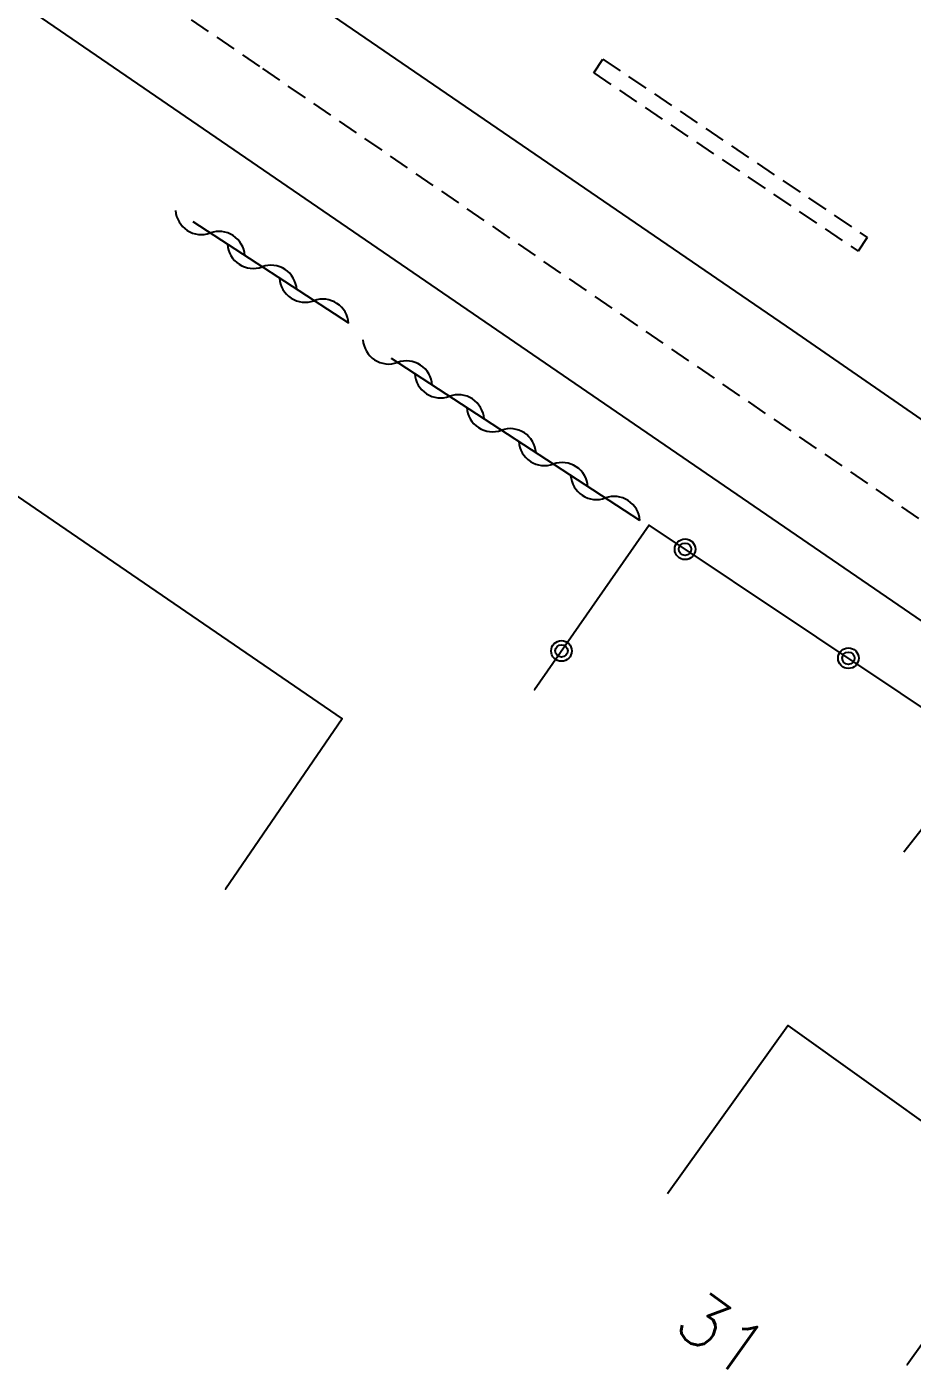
# Model space of a CAD drawing. Header units: millimetres. Extents: x 119599 to 140000, y 124063 to 129001.
# Drawn here: x 139957.01 to 139978.43, y 128929.81 to 128962.3 of the extents above; entities that cross this region are included whole.
import ezdxf
from ezdxf.enums import TextEntityAlignment as Align

# ---------------------------------------------------------------- set-up
doc = ezdxf.new("R2010")
doc.units = ezdxf.units.MM
doc.linetypes.add('DASHED', pattern=[0.75, 0.5, -0.25])
doc.layers.get('0').update_dxf_attribs({"linetype": 'CONTINUOUS'})
for name, color, linetype in [('W0001', 6, 'DASHED'), ('W0008', 7, 'CONTINUOUS'), ('W0100', 7, 'CONTINUOUS'), ('W0112', 1, 'DASHED'), ('W0310', 3, 'CONTINUOUS'), ('W0322', 7, 'CONTINUOUS'), ('W0991', 7, 'CONTINUOUS')]:
    doc.layers.add(name, color=color, linetype=linetype)
doc.styles.get("Standard").update_dxf_attribs({"font": 'romans.shx', "width": 0.85})

# ---------------------------------------------------------------- blocks, each defined once
blk = doc.blocks.new('t322o')
at = {"color": 0, "linetype": 'Continuous'}
for radius in [0.25, 0.15]:
    blk.add_circle((0, 0), radius, dxfattribs=at)
blk = doc.blocks.new('t310o')
at = {"color": 0, "linetype": 'Continuous'}
for centre, start, end in [((-0.5, 0.375), 216.8699, 323.1304), ((0.5, -0.375), 36.8699, 143.1303)]:
    blk.add_arc(centre, 0.625, start, end, dxfattribs=at)

msp = doc.modelspace()

# ---------------------------------------------------------------- linework, layer by layer
at = {"layer": 'W0001'}
msp.add_lwpolyline([(139906.423, 129000), (139934.4, 128980.723), (139962.71, 128961.292), (139981.03, 128948.72), (139998.172, 128936.93), (140000, 128935.643)], dxfattribs=at)
at = {"layer": 'W0008'}
for points in [[(139909.996, 129000), (139943.628, 128976.816), (139944.005, 128976.542), (139975.531, 128954.949), (139986.407, 128947.436), (139986.772, 128947.176), (139997.746, 128939.683), (140000, 128938.084)], [(140000, 128933.213), (139997.729, 128934.801), (139984.379, 128943.976), (139984.031, 128944.238), (139941.731, 128973.236), (139941.317, 128973.522), (139908.408, 128996.121)]]:
    msp.add_lwpolyline(points, dxfattribs=at)
at = {"layer": 'W0100'}
for points in [[(139953.719, 128953.034), (139964.639, 128945.552), (139961.814, 128941.427), (139961.814, 128941.427), (139961.814, 128941.427), (139961.814, 128941.427), (139961.814, 128941.427), (139961.814, 128941.427), (139961.814, 128941.427), (139961.814, 128941.427), (139961.814, 128941.427), (139961.814, 128941.427), (139961.814, 128941.427), (139961.814, 128941.427), (139961.814, 128941.427), (139961.814, 128941.427), (139961.814, 128941.427), (139961.814, 128941.427), (139961.814, 128941.427), (139961.814, 128941.427), (139961.814, 128941.427), (139961.814, 128941.427), (139961.814, 128941.427), (139961.814, 128941.427), (139961.814, 128941.427), (139961.814, 128941.427), (139961.814, 128941.427), (139961.814, 128941.427), (139961.814, 128941.427), (139961.814, 128941.427), (139961.814, 128941.427), (139961.814, 128941.427), (139961.814, 128941.427), (139961.814, 128941.427), (139961.814, 128941.427), (139961.814, 128941.427), (139961.814, 128941.427), (139961.814, 128941.427), (139961.814, 128941.427), (139961.814, 128941.427), (139961.814, 128941.427), (139961.814, 128941.427), (139961.814, 128941.427), (139961.814, 128941.427), (139961.814, 128941.427), (139961.814, 128941.427), (139961.814, 128941.427), (139961.814, 128941.427), (139961.814, 128941.427), (139961.814, 128941.427), (139961.814, 128941.427), (139961.814, 128941.427), (139961.814, 128941.427), (139961.814, 128941.427), (139961.814, 128941.427), (139961.814, 128941.427), (139961.814, 128941.427), (139961.814, 128941.427), (139961.814, 128941.427), (139961.814, 128941.427), (139961.814, 128941.427), (139961.814, 128941.427), (139961.814, 128941.427), (139961.814, 128941.427), (139961.814, 128941.427), (139961.814, 128941.427), (139961.814, 128941.427), (139961.814, 128941.427), (139961.814, 128941.427), (139961.814, 128941.427), (139961.814, 128941.427), (139961.814, 128941.427), (139961.814, 128941.427), (139961.814, 128941.427), (139961.814, 128941.427), (139961.814, 128941.427), (139961.814, 128941.427), (139961.814, 128941.427), (139961.814, 128941.427), (139961.814, 128941.427), (139961.814, 128941.427), (139961.814, 128941.427), (139961.814, 128941.427), (139961.814, 128941.427), (139961.814, 128941.427), (139961.814, 128941.427), (139961.814, 128941.427), (139961.814, 128941.427), (139961.814, 128941.427), (139961.814, 128941.427), (139961.814, 128941.427), (139961.814, 128941.427), (139961.814, 128941.427), (139961.814, 128941.427), (139961.814, 128941.427), (139961.814, 128941.427), (139961.814, 128941.427), (139961.814, 128941.427), (139961.814, 128941.427), (139961.814, 128941.427), (139961.814, 128941.427), (139961.814, 128941.427), (139961.814, 128941.427), (139961.814, 128941.427), (139961.814, 128941.427), (139961.814, 128941.427), (139961.814, 128941.427), (139961.814, 128941.427), (139961.814, 128941.427), (139961.814, 128941.427), (139961.814, 128941.427), (139961.814, 128941.427), (139961.814, 128941.427), (139961.814, 128941.427), (139961.814, 128941.427), (139961.814, 128941.427), (139961.814, 128941.427), (139961.814, 128941.427), (139961.814, 128941.427)], [(139972.511, 128934.067), (139975.421, 128938.133), (139981.215, 128933.986), (139978.305, 128929.92), (139978.305, 128929.92), (139978.305, 128929.92), (139978.305, 128929.92), (139978.305, 128929.92), (139978.305, 128929.92), (139978.305, 128929.92), (139978.305, 128929.92), (139978.305, 128929.92), (139978.305, 128929.92), (139978.305, 128929.92), (139978.305, 128929.92), (139978.305, 128929.92), (139978.305, 128929.92), (139978.305, 128929.92), (139978.305, 128929.92), (139978.305, 128929.92), (139978.305, 128929.92), (139978.305, 128929.92), (139978.305, 128929.92), (139978.305, 128929.92), (139978.305, 128929.92), (139978.305, 128929.92), (139978.305, 128929.92), (139978.305, 128929.92), (139978.305, 128929.92), (139978.305, 128929.92), (139978.305, 128929.92), (139978.305, 128929.92), (139978.305, 128929.92), (139978.305, 128929.92), (139978.305, 128929.92), (139978.305, 128929.92), (139978.305, 128929.92), (139978.305, 128929.92), (139978.305, 128929.92), (139978.305, 128929.92), (139978.305, 128929.92), (139978.305, 128929.92), (139978.305, 128929.92), (139978.305, 128929.92), (139978.305, 128929.92), (139978.305, 128929.92), (139978.305, 128929.92), (139978.305, 128929.92), (139978.305, 128929.92), (139978.305, 128929.92), (139978.305, 128929.92), (139978.305, 128929.92), (139978.305, 128929.92), (139978.305, 128929.92), (139978.305, 128929.92), (139978.305, 128929.92), (139978.305, 128929.92), (139978.305, 128929.92), (139978.305, 128929.92), (139978.305, 128929.92), (139978.305, 128929.92), (139978.305, 128929.92), (139978.305, 128929.92), (139978.305, 128929.92), (139978.305, 128929.92), (139978.305, 128929.92), (139978.305, 128929.92), (139978.305, 128929.92), (139978.305, 128929.92), (139978.305, 128929.92), (139978.305, 128929.92), (139978.305, 128929.92), (139978.305, 128929.92), (139978.305, 128929.92), (139978.305, 128929.92), (139978.305, 128929.92), (139978.305, 128929.92), (139978.305, 128929.92), (139978.305, 128929.92), (139978.305, 128929.92), (139978.305, 128929.92), (139978.305, 128929.92), (139978.305, 128929.92), (139978.305, 128929.92), (139978.305, 128929.92), (139978.305, 128929.92), (139978.305, 128929.92), (139978.305, 128929.92), (139978.305, 128929.92), (139978.305, 128929.92), (139978.305, 128929.92), (139978.305, 128929.92), (139978.305, 128929.92), (139978.305, 128929.92), (139978.305, 128929.92), (139978.305, 128929.92), (139978.305, 128929.92), (139978.305, 128929.92), (139978.305, 128929.92), (139978.305, 128929.92), (139978.305, 128929.92), (139978.305, 128929.92), (139978.305, 128929.92), (139978.305, 128929.92), (139978.305, 128929.92), (139978.305, 128929.92), (139978.305, 128929.92), (139978.305, 128929.92), (139978.305, 128929.92), (139978.305, 128929.92), (139978.305, 128929.92), (139978.305, 128929.92), (139978.305, 128929.92), (139978.305, 128929.92), (139978.305, 128929.92), (139978.305, 128929.92), (139978.305, 128929.92), (139978.305, 128929.92), (139978.305, 128929.92), (139978.305, 128929.92)]]:
    msp.add_lwpolyline(points, dxfattribs=at)
at = {"layer": 'W0112'}
for points in [[(139970.723, 128961.185), (139970.947, 128961.516), (139977.341, 128957.203), (139977.118, 128956.871), (139977.118, 128956.871), (139977.118, 128956.871), (139977.118, 128956.871), (139977.118, 128956.871), (139977.118, 128956.871), (139977.118, 128956.871), (139977.118, 128956.871), (139977.118, 128956.871), (139977.118, 128956.871), (139977.118, 128956.871), (139977.118, 128956.871), (139977.118, 128956.871), (139977.118, 128956.871), (139977.118, 128956.871), (139977.118, 128956.871), (139977.118, 128956.871), (139977.118, 128956.871), (139977.118, 128956.871), (139977.118, 128956.871), (139977.118, 128956.871), (139977.118, 128956.871), (139977.118, 128956.871), (139977.118, 128956.871), (139977.118, 128956.871), (139977.118, 128956.871), (139977.118, 128956.871), (139977.118, 128956.871), (139977.118, 128956.871), (139977.118, 128956.871), (139977.118, 128956.871), (139977.118, 128956.871), (139977.118, 128956.871), (139977.118, 128956.871), (139977.118, 128956.871), (139977.118, 128956.871), (139977.118, 128956.871), (139977.118, 128956.871), (139977.118, 128956.871), (139977.118, 128956.871), (139977.118, 128956.871), (139977.118, 128956.871), (139977.118, 128956.871), (139977.118, 128956.871), (139977.118, 128956.871), (139977.118, 128956.871), (139977.118, 128956.871), (139977.118, 128956.871), (139977.118, 128956.871), (139977.118, 128956.871), (139977.118, 128956.871), (139977.118, 128956.871), (139977.118, 128956.871), (139977.118, 128956.871), (139977.118, 128956.871), (139977.118, 128956.871), (139977.118, 128956.871), (139977.118, 128956.871), (139977.118, 128956.871), (139977.118, 128956.871), (139977.118, 128956.871), (139977.118, 128956.871), (139977.118, 128956.871), (139977.118, 128956.871), (139977.118, 128956.871), (139977.118, 128956.871), (139977.118, 128956.871), (139977.118, 128956.871), (139977.118, 128956.871), (139977.118, 128956.871), (139977.118, 128956.871), (139977.118, 128956.871), (139977.118, 128956.871), (139977.118, 128956.871), (139977.118, 128956.871), (139977.118, 128956.871), (139977.118, 128956.871), (139977.118, 128956.871), (139977.118, 128956.871), (139977.118, 128956.871), (139977.118, 128956.871), (139977.118, 128956.871), (139977.118, 128956.871), (139977.118, 128956.871), (139977.118, 128956.871), (139977.118, 128956.871), (139977.118, 128956.871), (139977.118, 128956.871), (139977.118, 128956.871), (139977.118, 128956.871), (139977.118, 128956.871), (139977.118, 128956.871), (139977.118, 128956.871), (139977.118, 128956.871), (139977.118, 128956.871), (139977.118, 128956.871), (139977.118, 128956.871), (139977.118, 128956.871), (139977.118, 128956.871), (139977.118, 128956.871), (139977.118, 128956.871), (139977.118, 128956.871), (139977.118, 128956.871), (139977.118, 128956.871), (139977.118, 128956.871), (139977.118, 128956.871), (139977.118, 128956.871), (139977.118, 128956.871), (139977.118, 128956.871), (139977.118, 128956.871), (139977.118, 128956.871), (139977.118, 128956.871), (139977.118, 128956.871), (139977.118, 128956.871), (139977.118, 128956.871), (139977.118, 128956.871), (139977.118, 128956.871)], [(139970.723, 128961.185), (139977.118, 128956.871), (139977.118, 128956.871), (139977.118, 128956.871), (139977.118, 128956.871), (139977.118, 128956.871), (139977.118, 128956.871), (139977.118, 128956.871), (139977.118, 128956.871), (139977.118, 128956.871), (139977.118, 128956.871), (139977.118, 128956.871), (139977.118, 128956.871), (139977.118, 128956.871), (139977.118, 128956.871), (139977.118, 128956.871), (139977.118, 128956.871), (139977.118, 128956.871), (139977.118, 128956.871), (139977.118, 128956.871), (139977.118, 128956.871), (139977.118, 128956.871), (139977.118, 128956.871), (139977.118, 128956.871), (139977.118, 128956.871), (139977.118, 128956.871), (139977.118, 128956.871), (139977.118, 128956.871), (139977.118, 128956.871), (139977.118, 128956.871), (139977.118, 128956.871), (139977.118, 128956.871), (139977.118, 128956.871), (139977.118, 128956.871), (139977.118, 128956.871), (139977.118, 128956.871), (139977.118, 128956.871), (139977.118, 128956.871), (139977.118, 128956.871), (139977.118, 128956.871), (139977.118, 128956.871), (139977.118, 128956.871), (139977.118, 128956.871), (139977.118, 128956.871), (139977.118, 128956.871), (139977.118, 128956.871), (139977.118, 128956.871), (139977.118, 128956.871), (139977.118, 128956.871), (139977.118, 128956.871), (139977.118, 128956.871), (139977.118, 128956.871), (139977.118, 128956.871), (139977.118, 128956.871), (139977.118, 128956.871), (139977.118, 128956.871), (139977.118, 128956.871), (139977.118, 128956.871), (139977.118, 128956.871), (139977.118, 128956.871), (139977.118, 128956.871), (139977.118, 128956.871), (139977.118, 128956.871), (139977.118, 128956.871), (139977.118, 128956.871), (139977.118, 128956.871), (139977.118, 128956.871), (139977.118, 128956.871), (139977.118, 128956.871), (139977.118, 128956.871), (139977.118, 128956.871), (139977.118, 128956.871), (139977.118, 128956.871), (139977.118, 128956.871), (139977.118, 128956.871), (139977.118, 128956.871), (139977.118, 128956.871), (139977.118, 128956.871), (139977.118, 128956.871), (139977.118, 128956.871), (139977.118, 128956.871), (139977.118, 128956.871), (139977.118, 128956.871), (139977.118, 128956.871), (139977.118, 128956.871), (139977.118, 128956.871), (139977.118, 128956.871), (139977.118, 128956.871), (139977.118, 128956.871), (139977.118, 128956.871), (139977.118, 128956.871), (139977.118, 128956.871), (139977.118, 128956.871), (139977.118, 128956.871), (139977.118, 128956.871), (139977.118, 128956.871), (139977.118, 128956.871), (139977.118, 128956.871), (139977.118, 128956.871), (139977.118, 128956.871), (139977.118, 128956.871), (139977.118, 128956.871), (139977.118, 128956.871), (139977.118, 128956.871), (139977.118, 128956.871), (139977.118, 128956.871), (139977.118, 128956.871), (139977.118, 128956.871), (139977.118, 128956.871), (139977.118, 128956.871), (139977.118, 128956.871), (139977.118, 128956.871), (139977.118, 128956.871), (139977.118, 128956.871), (139977.118, 128956.871), (139977.118, 128956.871), (139977.118, 128956.871), (139977.118, 128956.871), (139977.118, 128956.871), (139977.118, 128956.871)]]:
    msp.add_lwpolyline(points, dxfattribs=at)
at = {"layer": 'W0310'}
for points in [[(139964.797, 128955.126), (139961.033, 128957.581), (139961.033, 128957.581), (139961.033, 128957.581), (139961.033, 128957.581), (139961.033, 128957.581), (139961.033, 128957.581), (139961.033, 128957.581), (139961.033, 128957.581), (139961.033, 128957.581), (139961.033, 128957.581), (139961.033, 128957.581), (139961.033, 128957.581), (139961.033, 128957.581), (139961.033, 128957.581), (139961.033, 128957.581), (139961.033, 128957.581), (139961.033, 128957.581), (139961.033, 128957.581), (139961.033, 128957.581), (139961.033, 128957.581), (139961.033, 128957.581), (139961.033, 128957.581), (139961.033, 128957.581), (139961.033, 128957.581), (139961.033, 128957.581), (139961.033, 128957.581), (139961.033, 128957.581), (139961.033, 128957.581), (139961.033, 128957.581), (139961.033, 128957.581), (139961.033, 128957.581), (139961.033, 128957.581), (139961.033, 128957.581), (139961.033, 128957.581), (139961.033, 128957.581), (139961.033, 128957.581), (139961.033, 128957.581), (139961.033, 128957.581), (139961.033, 128957.581), (139961.033, 128957.581), (139961.033, 128957.581), (139961.033, 128957.581), (139961.033, 128957.581), (139961.033, 128957.581), (139961.033, 128957.581), (139961.033, 128957.581), (139961.033, 128957.581), (139961.033, 128957.581), (139961.033, 128957.581), (139961.033, 128957.581), (139961.033, 128957.581), (139961.033, 128957.581), (139961.033, 128957.581), (139961.033, 128957.581), (139961.033, 128957.581), (139961.033, 128957.581), (139961.033, 128957.581), (139961.033, 128957.581), (139961.033, 128957.581), (139961.033, 128957.581), (139961.033, 128957.581), (139961.033, 128957.581), (139961.033, 128957.581), (139961.033, 128957.581), (139961.033, 128957.581), (139961.033, 128957.581), (139961.033, 128957.581), (139961.033, 128957.581), (139961.033, 128957.581), (139961.033, 128957.581), (139961.033, 128957.581), (139961.033, 128957.581), (139961.033, 128957.581), (139961.033, 128957.581), (139961.033, 128957.581), (139961.033, 128957.581), (139961.033, 128957.581), (139961.033, 128957.581), (139961.033, 128957.581), (139961.033, 128957.581), (139961.033, 128957.581), (139961.033, 128957.581), (139961.033, 128957.581), (139961.033, 128957.581), (139961.033, 128957.581), (139961.033, 128957.581), (139961.033, 128957.581), (139961.033, 128957.581), (139961.033, 128957.581), (139961.033, 128957.581), (139961.033, 128957.581), (139961.033, 128957.581), (139961.033, 128957.581), (139961.033, 128957.581), (139961.033, 128957.581), (139961.033, 128957.581), (139961.033, 128957.581), (139961.033, 128957.581), (139961.033, 128957.581), (139961.033, 128957.581)], [(139961.033, 128957.581), (139961.033, 128957.581), (139961.033, 128957.581), (139961.033, 128957.581), (139961.033, 128957.581), (139961.033, 128957.581), (139961.033, 128957.581), (139961.033, 128957.581), (139961.033, 128957.581), (139961.033, 128957.581), (139961.033, 128957.581), (139961.033, 128957.581), (139961.033, 128957.581), (139961.033, 128957.581), (139961.033, 128957.581), (139961.033, 128957.581), (139961.033, 128957.581), (139961.033, 128957.581), (139961.033, 128957.581), (139961.033, 128957.581)], [(139971.84, 128950.351), (139965.833, 128954.273), (139965.833, 128954.273), (139965.833, 128954.273), (139965.833, 128954.273), (139965.833, 128954.273), (139965.833, 128954.273), (139965.833, 128954.273), (139965.833, 128954.273), (139965.833, 128954.273), (139965.833, 128954.273), (139965.833, 128954.273), (139965.833, 128954.273), (139965.833, 128954.273), (139965.833, 128954.273), (139965.833, 128954.273), (139965.833, 128954.273), (139965.833, 128954.273), (139965.833, 128954.273), (139965.833, 128954.273), (139965.833, 128954.273), (139965.833, 128954.273), (139965.833, 128954.273), (139965.833, 128954.273), (139965.833, 128954.273), (139965.833, 128954.273), (139965.833, 128954.273), (139965.833, 128954.273), (139965.833, 128954.273), (139965.833, 128954.273), (139965.833, 128954.273), (139965.833, 128954.273), (139965.833, 128954.273), (139965.833, 128954.273), (139965.833, 128954.273), (139965.833, 128954.273), (139965.833, 128954.273), (139965.833, 128954.273), (139965.833, 128954.273), (139965.833, 128954.273), (139965.833, 128954.273), (139965.833, 128954.273), (139965.833, 128954.273), (139965.833, 128954.273), (139965.833, 128954.273), (139965.833, 128954.273), (139965.833, 128954.273), (139965.833, 128954.273), (139965.833, 128954.273), (139965.833, 128954.273), (139965.833, 128954.273), (139965.833, 128954.273), (139965.833, 128954.273), (139965.833, 128954.273), (139965.833, 128954.273), (139965.833, 128954.273), (139965.833, 128954.273), (139965.833, 128954.273), (139965.833, 128954.273), (139965.833, 128954.273), (139965.833, 128954.273), (139965.833, 128954.273), (139965.833, 128954.273), (139965.833, 128954.273), (139965.833, 128954.273), (139965.833, 128954.273), (139965.833, 128954.273), (139965.833, 128954.273), (139965.833, 128954.273), (139965.833, 128954.273), (139965.833, 128954.273), (139965.833, 128954.273), (139965.833, 128954.273), (139965.833, 128954.273), (139965.833, 128954.273), (139965.833, 128954.273), (139965.833, 128954.273), (139965.833, 128954.273), (139965.833, 128954.273), (139965.833, 128954.273), (139965.833, 128954.273), (139965.833, 128954.273), (139965.833, 128954.273), (139965.833, 128954.273), (139965.833, 128954.273), (139965.833, 128954.273), (139965.833, 128954.273), (139965.833, 128954.273), (139965.833, 128954.273), (139965.833, 128954.273), (139965.833, 128954.273), (139965.833, 128954.273), (139965.833, 128954.273), (139965.833, 128954.273), (139965.833, 128954.273), (139965.833, 128954.273), (139965.833, 128954.273), (139965.833, 128954.273), (139965.833, 128954.273), (139965.833, 128954.273), (139965.833, 128954.273)], [(139965.833, 128954.273), (139965.833, 128954.273), (139965.833, 128954.273), (139965.833, 128954.273), (139965.833, 128954.273), (139965.833, 128954.273), (139965.833, 128954.273), (139965.833, 128954.273), (139965.833, 128954.273), (139965.833, 128954.273), (139965.833, 128954.273), (139965.833, 128954.273), (139965.833, 128954.273), (139965.833, 128954.273), (139965.833, 128954.273), (139965.833, 128954.273), (139965.833, 128954.273), (139965.833, 128954.273), (139965.833, 128954.273), (139965.833, 128954.273)]]:
    msp.add_lwpolyline(points, dxfattribs=at)
at = {"layer": 'W0322'}
for points in [[(139978.223, 128942.335), (139980.179, 128944.822), (139972.065, 128950.236), (139969.288, 128946.255), (139969.288, 128946.255), (139969.288, 128946.255), (139969.288, 128946.255), (139969.288, 128946.255), (139969.288, 128946.255), (139969.288, 128946.255), (139969.288, 128946.255), (139969.288, 128946.255), (139969.288, 128946.255), (139969.288, 128946.255), (139969.288, 128946.255), (139969.288, 128946.255), (139969.288, 128946.255), (139969.288, 128946.255), (139969.288, 128946.255), (139969.288, 128946.255), (139969.288, 128946.255), (139969.288, 128946.255), (139969.288, 128946.255), (139969.288, 128946.255), (139969.288, 128946.255), (139969.288, 128946.255), (139969.288, 128946.255), (139969.288, 128946.255), (139969.288, 128946.255), (139969.288, 128946.255), (139969.288, 128946.255), (139969.288, 128946.255), (139969.288, 128946.255), (139969.288, 128946.255), (139969.288, 128946.255), (139969.288, 128946.255), (139969.288, 128946.255), (139969.288, 128946.255), (139969.288, 128946.255), (139969.288, 128946.255), (139969.288, 128946.255), (139969.288, 128946.255), (139969.288, 128946.255), (139969.288, 128946.255), (139969.288, 128946.255), (139969.288, 128946.255), (139969.288, 128946.255), (139969.288, 128946.255), (139969.288, 128946.255), (139969.288, 128946.255), (139969.288, 128946.255), (139969.288, 128946.255), (139969.288, 128946.255), (139969.288, 128946.255), (139969.288, 128946.255), (139969.288, 128946.255), (139969.288, 128946.255), (139969.288, 128946.255), (139969.288, 128946.255), (139969.288, 128946.255), (139969.288, 128946.255), (139969.288, 128946.255), (139969.288, 128946.255), (139969.288, 128946.255), (139969.288, 128946.255), (139969.288, 128946.255), (139969.288, 128946.255), (139969.288, 128946.255), (139969.288, 128946.255), (139969.288, 128946.255), (139969.288, 128946.255), (139969.288, 128946.255), (139969.288, 128946.255), (139969.288, 128946.255), (139969.288, 128946.255), (139969.288, 128946.255), (139969.288, 128946.255), (139969.288, 128946.255), (139969.288, 128946.255), (139969.288, 128946.255), (139969.288, 128946.255), (139969.288, 128946.255), (139969.288, 128946.255), (139969.288, 128946.255), (139969.288, 128946.255), (139969.288, 128946.255), (139969.288, 128946.255), (139969.288, 128946.255), (139969.288, 128946.255), (139969.288, 128946.255), (139969.288, 128946.255), (139969.288, 128946.255), (139969.288, 128946.255), (139969.288, 128946.255), (139969.288, 128946.255), (139969.288, 128946.255), (139969.288, 128946.255), (139969.288, 128946.255), (139969.288, 128946.255), (139969.288, 128946.255), (139969.288, 128946.255)], [(139969.288, 128946.255), (139969.288, 128946.255), (139969.288, 128946.255), (139969.288, 128946.255), (139969.288, 128946.255), (139969.288, 128946.255), (139969.288, 128946.255), (139969.288, 128946.255), (139969.288, 128946.255), (139969.288, 128946.255), (139969.288, 128946.255), (139969.288, 128946.255), (139969.288, 128946.255), (139969.288, 128946.255), (139969.288, 128946.255), (139969.288, 128946.255), (139969.288, 128946.255), (139969.288, 128946.255), (139969.288, 128946.255), (139969.288, 128946.255)]]:
    msp.add_lwpolyline(points, dxfattribs=at)

# ---------------------------------------------------------------- block references
at = {"layer": 'W0310'}
for p, rotation in [((139961.447, 128957.311), 146.8863163687534), ((139962.703, 128956.492), 146.8863163687534), ((139963.959, 128955.672), 146.8863163687534), ((139965.979, 128954.178), 146.8593046159743), ((139967.235, 128953.358), 146.8593046159743), ((139968.491, 128952.538), 146.8593046159743), ((139969.747, 128951.718), 146.8593046159743), ((139971.003, 128950.898), 146.8593046159743)]:
    msp.add_blockref('t310o', p, dxfattribs=dict(at, rotation=rotation))
at = {"layer": 'W0322'}
for p, rotation in [((139972.933, 128949.657), 146.2871410259516), ((139969.944, 128947.196), 235.1017483462605), ((139976.884, 128947.02), 146.2871410259516)]:
    msp.add_blockref('t322o', p, dxfattribs=dict(at, rotation=rotation))

# ---------------------------------------------------------------- texts
at = {"layer": 'W0991'}
msp.add_text('31', height=1.25, rotation=324.4025, dxfattribs=at).set_placement((139973.829, 128930.665), align=Align.MIDDLE)

doc.saveas('drawing.dxf')
